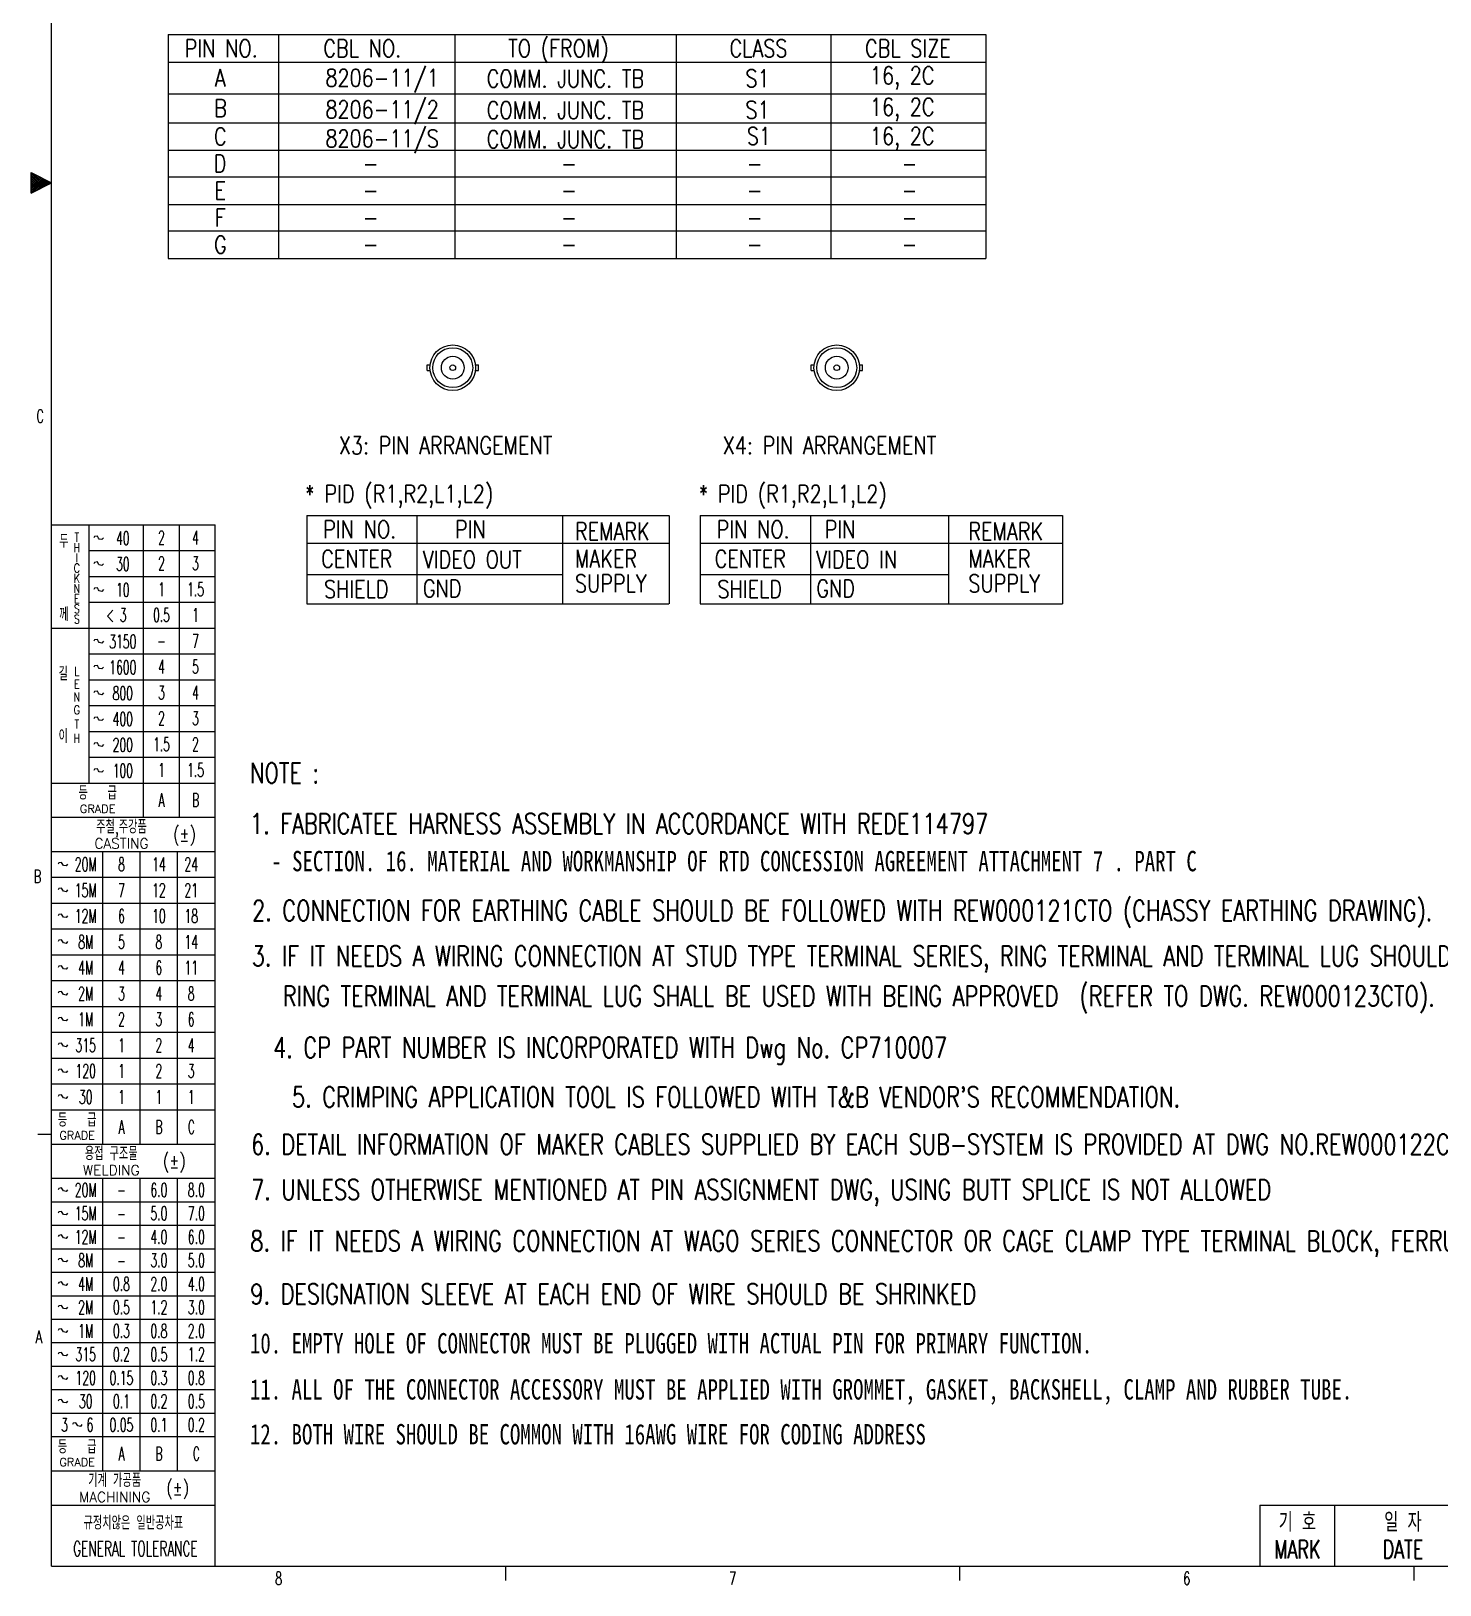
# Model space of a CAD drawing. Extents: x 260 to 819, y -886 to -454.
# Drawn here: x 270 to 476.9, y -875.6 to -647.4 of the extents above; entities that cross this region are included whole.
import ezdxf
from ezdxf.enums import TextEntityAlignment as Align

# ---------------------------------------------------------------- set-up
doc = ezdxf.new("R2010")
doc.units = 0
doc.header["$LTSCALE"] = 150
doc.header["$MEASUREMENT"] = 0
doc.linetypes.add('DASHED', pattern=[0.75, 0.5, -0.25])
doc.layers.get('0').update_dxf_attribs({"color": 6, "linetype": 'CONTINUOUS'})
doc.layers.add('현배선도', color=7, linetype='CONTINUOUS')
doc.styles.add('ROMANS', font='txt', dxfattribs={"height": 0.2})
doc.styles.get("Standard").update_dxf_attribs({"font": 'romans.shx', "width": 0.8, "bigfont": 'whgtxt.shx'})

# ---------------------------------------------------------------- blocks, each defined once
blk = doc.blocks.new('*H6')
at = {"color": 2, "linetype": 'Continuous'}
for p, q in [((-534.45, 202.67), (-536.42, 204.65)), ((-534.64, 202.58), (-536.42, 204.36)), ((-534.82, 202.48), (-536.42, 204.08)), ((-535.01, 202.39), (-536.42, 203.8)), ((-535.2, 202.29), (-536.42, 203.51)), ((-535.39, 202.2), (-536.42, 203.23)), ((-534.26, 202.77), (-536, 204.51)), ((-534.07, 202.86), (-535.43, 204.22)), ((-533.88, 202.96), (-534.86, 203.94)), ((-533.69, 203.05), (-534.29, 203.65)), ((-533.51, 203.15), (-533.72, 203.36)), ((-535.58, 202.11), (-536.42, 202.95)), ((-535.77, 202.01), (-536.42, 202.67)), ((-535.95, 201.92), (-536.42, 202.38)), ((-536.14, 201.82), (-536.42, 202.1)), ((-536.33, 201.73), (-536.42, 201.82))]:
    blk.add_line(p, q, dxfattribs=at)
blk = doc.blocks.new('*H7')
at = {"color": 2, "linetype": 'Continuous'}
for p, q in [((-536.36, 204.69), (-536.42, 204.63)), ((-536.17, 204.6), (-536.42, 204.35)), ((-535.98, 204.5), (-536.42, 204.06)), ((-535.79, 204.41), (-536.42, 203.78)), ((-535.61, 204.31), (-536.42, 203.5)), ((-535.42, 204.22), (-536.42, 203.21)), ((-535.23, 204.12), (-536.42, 202.93)), ((-535.04, 204.03), (-536.42, 202.65)), ((-534.85, 203.93), (-536.42, 202.37)), ((-534.67, 203.84), (-536.42, 202.08)), ((-534.48, 203.74), (-536.42, 201.8)), ((-534.29, 203.65), (-536.09, 201.85)), ((-534.1, 203.55), (-535.52, 202.13)), ((-533.91, 203.46), (-534.95, 202.42)), ((-533.72, 203.36), (-534.38, 202.71)), ((-533.54, 203.27), (-533.81, 202.99))]:
    blk.add_line(p, q, dxfattribs=at)
blk = doc.blocks.new('ansi-c')
at = {"color": 5, "linetype": 'Continuous'}
for p, q in [((-56.4, 358.06), (-56.4, 764.46)), ((-56.4, 511.06), (-32.4, 511.06)), ((-32.4, 358.06), (-32.4, 511.06)), ((-56.4, 463.06), (-32.4, 463.06)), ((-56.4, 415.06), (-32.4, 415.06)), ((-56.4, 367.06), (-32.4, 367.06)), ((121, 367.06), (283.5, 367.06)), ((-56.4, 358.06), (477, 358.06))]:
    blk.add_line(p, q, dxfattribs=at)
at = {"color": 2, "linetype": 'Continuous'}
for p, q in [((-59.42, 562.78), (-56.4, 561.26)), ((-59.42, 559.74), (-59.42, 562.78)), ((-59.42, 559.74), (-56.4, 561.26))]:
    blk.add_line(p, q, dxfattribs=at)
at = {"color": 210, "linetype": 'Continuous'}
for p, q in [((-58.45, 561.26), (-56.4, 561.26)), ((-50.9, 473.11), (-50.9, 511.06)), ((-42.9, 468.09), (-42.9, 511.06)), ((-37.65, 468.09), (-37.65, 511.06)), ((-50.9, 507.27), (-32.4, 507.27)), ((-50.9, 503.47), (-32.4, 503.47)), ((-50.9, 499.68), (-32.4, 499.68)), ((-56.4, 495.88), (-32.4, 495.88)), ((-50.9, 492.09), (-32.4, 492.09)), ((-50.9, 488.29), (-32.4, 488.29)), ((-50.9, 484.5), (-32.4, 484.5)), ((-50.9, 480.7), (-32.4, 480.7)), ((-50.9, 476.91), (-32.4, 476.91)), ((-56.4, 473.11), (-32.4, 473.11)), ((-56.4, 468.09), (-32.4, 468.09)), ((-48.9, 420.09), (-48.9, 463.06)), ((-43.4, 420.09), (-43.4, 463.06)), ((-37.9, 420.09), (-37.9, 463.06)), ((-56.4, 459.27), (-32.4, 459.27)), ((-56.4, 455.47), (-32.4, 455.47)), ((-56.4, 451.68), (-32.4, 451.68)), ((-56.4, 447.88), (-32.4, 447.88)), ((-56.4, 444.09), (-32.4, 444.09)), ((-56.4, 440.29), (-32.4, 440.29)), ((-56.4, 436.5), (-32.4, 436.5)), ((-56.4, 432.7), (-32.4, 432.7)), ((-56.4, 428.91), (-32.4, 428.91)), ((-56.4, 425.11), (-32.4, 425.11)), ((-58.45, 421.56), (-56.4, 421.56)), ((-56.4, 420.09), (-32.4, 420.09)), ((-48.9, 372.09), (-48.9, 415.06)), ((-43.4, 372.09), (-43.4, 415.06)), ((-37.9, 372.09), (-37.9, 415.06)), ((-56.4, 411.61), (-32.4, 411.61)), ((-56.4, 408.16), (-32.4, 408.16)), ((-56.4, 404.71), (-32.4, 404.71)), ((-56.4, 401.26), (-32.4, 401.26)), ((-56.4, 397.81), (-32.4, 397.81)), ((-56.4, 394.36), (-32.4, 394.36)), ((-56.4, 390.91), (-32.4, 390.91)), ((-56.4, 387.46), (-32.4, 387.46)), ((-56.4, 384.01), (-32.4, 384.01)), ((-56.4, 380.56), (-32.4, 380.56)), ((-56.4, 377.11), (-32.4, 377.11)), ((-56.4, 372.09), (-32.4, 372.09)), ((132, 358.06), (132, 367.06)), ((10.28, 355.96), (10.28, 358.06)), ((76.95, 355.96), (76.95, 358.06)), ((143.63, 355.96), (143.63, 358.06))]:
    blk.add_line(p, q, dxfattribs=at)
at = {"color": 5, "linetype": 'DASHED'}
blk.add_line((121, 367.06), (121, 358.06), dxfattribs=at)
at = {"color": 130, "linetype": 'Continuous'}
for points in [[(-48.8, 509.12), (-49.02, 508.86), (-49.41, 508.93), (-49.5, 509.08), (-49.5, 509.08), (-49.69, 509.37), (-50.1, 509.31), (-50.2, 509.12)], [(-48.8, 505.32), (-49.02, 505.06), (-49.41, 505.14), (-49.5, 505.28), (-49.5, 505.28), (-49.69, 505.58), (-50.1, 505.52), (-50.2, 505.32)], [(-48.8, 501.53), (-49.02, 501.27), (-49.41, 501.34), (-49.5, 501.49), (-49.5, 501.49), (-49.69, 501.78), (-50.1, 501.72), (-50.2, 501.53)], [(-48.8, 493.94), (-49.02, 493.68), (-49.41, 493.75), (-49.5, 493.9), (-49.5, 493.9), (-49.69, 494.19), (-50.1, 494.13), (-50.2, 493.94)], [(-48.8, 490.14), (-49.02, 489.88), (-49.41, 489.96), (-49.5, 490.1), (-49.5, 490.1), (-49.69, 490.4), (-50.1, 490.34), (-50.2, 490.14)], [(-48.8, 486.35), (-49.02, 486.09), (-49.41, 486.16), (-49.5, 486.31), (-49.5, 486.31), (-49.69, 486.6), (-50.1, 486.54), (-50.2, 486.35)], [(-48.8, 482.55), (-49.02, 482.29), (-49.41, 482.37), (-49.5, 482.51), (-49.5, 482.51), (-49.69, 482.81), (-50.1, 482.75), (-50.2, 482.55)], [(-48.8, 478.76), (-49.02, 478.5), (-49.41, 478.57), (-49.5, 478.72), (-49.5, 478.72), (-49.69, 479.01), (-50.1, 478.95), (-50.2, 478.76)], [(-48.8, 474.96), (-49.02, 474.7), (-49.41, 474.78), (-49.5, 474.92), (-49.5, 474.92), (-49.69, 475.22), (-50.1, 475.16), (-50.2, 474.96)], [(-54.05, 461.21), (-54.27, 460.95), (-54.66, 461.02), (-54.75, 461.17), (-54.75, 461.17), (-54.94, 461.46), (-55.35, 461.4), (-55.45, 461.21)], [(-54.05, 457.41), (-54.27, 457.15), (-54.66, 457.22), (-54.75, 457.37), (-54.75, 457.37), (-54.94, 457.66), (-55.35, 457.61), (-55.45, 457.41)], [(-54.05, 453.62), (-54.27, 453.36), (-54.66, 453.43), (-54.75, 453.58), (-54.75, 453.58), (-54.94, 453.87), (-55.35, 453.81), (-55.45, 453.62)], [(-54.05, 449.82), (-54.27, 449.56), (-54.66, 449.63), (-54.75, 449.78), (-54.75, 449.78), (-54.94, 450.07), (-55.35, 450.02), (-55.45, 449.82)], [(-54.05, 446.03), (-54.27, 445.77), (-54.66, 445.84), (-54.75, 445.99), (-54.75, 445.99), (-54.94, 446.28), (-55.35, 446.22), (-55.45, 446.03)], [(-54.05, 442.23), (-54.27, 441.97), (-54.66, 442.04), (-54.75, 442.19), (-54.75, 442.19), (-54.94, 442.48), (-55.35, 442.43), (-55.45, 442.23)], [(-54.05, 438.44), (-54.27, 438.18), (-54.66, 438.25), (-54.75, 438.4), (-54.75, 438.4), (-54.94, 438.69), (-55.35, 438.63), (-55.45, 438.44)], [(-54.05, 434.64), (-54.27, 434.38), (-54.66, 434.45), (-54.75, 434.6), (-54.75, 434.6), (-54.94, 434.89), (-55.35, 434.84), (-55.45, 434.64)], [(-54.05, 430.85), (-54.27, 430.59), (-54.66, 430.66), (-54.75, 430.81), (-54.75, 430.81), (-54.94, 431.1), (-55.35, 431.04), (-55.45, 430.85)], [(-54.05, 427.05), (-54.27, 426.79), (-54.66, 426.86), (-54.75, 427.01), (-54.75, 427.01), (-54.94, 427.3), (-55.35, 427.25), (-55.45, 427.05)], [(-54.05, 413.38), (-54.27, 413.12), (-54.66, 413.19), (-54.75, 413.34), (-54.75, 413.34), (-54.94, 413.63), (-55.35, 413.57), (-55.45, 413.38)], [(-54.05, 409.93), (-54.27, 409.67), (-54.66, 409.74), (-54.75, 409.89), (-54.75, 409.89), (-54.94, 410.18), (-55.35, 410.12), (-55.45, 409.93)], [(-54.05, 406.48), (-54.27, 406.22), (-54.66, 406.29), (-54.75, 406.44), (-54.75, 406.44), (-54.94, 406.73), (-55.35, 406.67), (-55.45, 406.48)], [(-54.05, 403.03), (-54.27, 402.77), (-54.66, 402.84), (-54.75, 402.99), (-54.75, 402.99), (-54.94, 403.28), (-55.35, 403.22), (-55.45, 403.03)], [(-54.05, 399.58), (-54.27, 399.32), (-54.66, 399.39), (-54.75, 399.54), (-54.75, 399.54), (-54.94, 399.83), (-55.35, 399.77), (-55.45, 399.58)], [(-54.05, 396.13), (-54.27, 395.87), (-54.66, 395.94), (-54.75, 396.09), (-54.75, 396.09), (-54.94, 396.38), (-55.35, 396.32), (-55.45, 396.13)], [(-54.05, 392.68), (-54.27, 392.42), (-54.66, 392.49), (-54.75, 392.64), (-54.75, 392.64), (-54.94, 392.93), (-55.35, 392.87), (-55.45, 392.68)], [(-54.05, 389.23), (-54.27, 388.97), (-54.66, 389.04), (-54.75, 389.19), (-54.75, 389.19), (-54.94, 389.48), (-55.35, 389.42), (-55.45, 389.23)], [(-54.05, 385.78), (-54.27, 385.52), (-54.66, 385.59), (-54.75, 385.74), (-54.75, 385.74), (-54.94, 386.03), (-55.35, 385.97), (-55.45, 385.78)], [(-54.05, 382.33), (-54.27, 382.07), (-54.66, 382.14), (-54.75, 382.29), (-54.75, 382.29), (-54.94, 382.58), (-55.35, 382.52), (-55.45, 382.33)], [(-51.95, 378.88), (-52.17, 378.62), (-52.56, 378.69), (-52.65, 378.84), (-52.65, 378.84), (-52.84, 379.13), (-53.25, 379.07), (-53.35, 378.88)]]:
    blk.add_lwpolyline(points, dxfattribs=at)
at = {"color": 7, "linetype": 'Continuous'}
for name in ['*H7', '*H6']:
    blk.add_blockref(name, (477, 358.06), dxfattribs=at)
at = {"color": 130, "linetype": 'Continuous'}
for s, height, width, p in [('C', 1.9, 0.655684, (-58.09, 527)), ('두', 2, 0.65, (-54.6, 508.66)), ('T', 1.3, 0.797385, (-52.7, 509.19)), ('40', 2, 0.582, (-45.95, 509.08)), ('2', 2, 0.582, (-40.27, 509.17)), ('4', 2, 0.582, (-35.27, 509.17)), ('H', 1.3, 0.797385, (-52.7, 507.69)), ('I', 1.3, 0.797385, (-52.7, 506.19)), ('C', 1.3, 0.797385, (-52.7, 504.69)), ('30', 2, 0.582, (-45.95, 505.28)), ('2', 2, 0.582, (-40.27, 505.37)), ('3', 2, 0.582, (-35.27, 505.37)), ('N', 1.3, 0.797385, (-52.7, 501.69)), ('K', 1.3, 0.797385, (-52.7, 503.19)), ('10', 2, 0.582, (-45.95, 501.49)), ('1', 2, 0.582, (-40.27, 501.58)), ('1.5', 2, 0.582, (-35.27, 501.58)), ('E', 1.3, 0.797385, (-52.7, 500.19)), ('께', 2, 0.65, (-54.6, 497.89)), ('S', 1.3, 0.797385, (-52.7, 498.69)), ('S', 1.3, 0.797385, (-52.7, 497.19)), ('< 3', 2, 0.582, (-46.9, 497.78)), ('0.5', 2, 0.582, (-40.27, 497.78)), ('1', 2, 0.582, (-35.27, 497.78)), ('3150', 2, 0.582, (-45.95, 493.9)), ('-', 2, 0.582, (-40.27, 493.99)), ('7', 2, 0.582, (-35.27, 493.99)), ('1600', 2, 0.582, (-45.95, 490.1)), ('4', 2, 0.582, (-40.27, 490.19)), ('5', 2, 0.582, (-35.27, 490.19)), ('길', 2, 0.65, (-54.7, 489.19)), ('L', 1.3, 0.797385, (-52.7, 489.52)), ('N', 1.3, 0.797385, (-52.7, 485.74)), ('E', 1.3, 0.797385, (-52.7, 487.63)), ('800', 2, 0.582, (-45.95, 486.31)), ('3', 2, 0.582, (-40.27, 486.4)), ('4', 2, 0.582, (-35.27, 486.4)), ('G', 1.3, 0.797385, (-52.7, 483.86)), ('T', 1.3, 0.797385, (-52.7, 481.77)), ('400', 2, 0.582, (-45.95, 482.51)), ('2', 2, 0.582, (-40.27, 482.6)), ('3', 2, 0.582, (-35.27, 482.6)), ('이', 2, 0.65, (-54.7, 480.01)), ('H', 1.3, 0.797385, (-52.7, 479.68)), ('200', 2, 0.582, (-45.95, 478.72)), ('1.5', 2, 0.582, (-40.27, 478.81)), ('2', 2, 0.582, (-35.27, 478.81)), ('100', 2, 0.582, (-45.95, 474.92)), ('1', 2, 0.582, (-40.27, 475.01)), ('1.5', 2, 0.582, (-35.27, 475.01)), ('등   급', 2, 0.65, (-49.65, 471.68)), ('A', 2, 0.582, (-40.27, 470.6)), ('B', 2, 0.582, (-35.27, 470.6)), ('GRADE', 1.2, 1.015333, (-49.65, 469.32)), ('주철,주강품', 2, 0.65, (-46.15, 466.71)), ('(±)', 2, 0.782, (-36.9, 465.58)), ('CASTING', 1.5, 0.982, (-46.15, 464.24)), ('20M', 2, 0.582, (-51.4, 461.17)), ('8', 2, 0.582, (-46.15, 461.17)), ('14', 2, 0.582, (-40.65, 461.17)), ('24', 2, 0.582, (-35.9, 461.17)), ('B', 1.9, 0.655684, (-58.49, 459.39)), ('15M', 2, 0.582, (-51.4, 457.37)), ('7', 2, 0.582, (-46.15, 457.37)), ('12', 2, 0.582, (-40.65, 457.37)), ('21', 2, 0.582, (-35.9, 457.37)), ('12M', 2, 0.582, (-51.4, 453.58)), ('6', 2, 0.582, (-46.15, 453.58)), ('10', 2, 0.582, (-40.65, 453.58)), ('18', 2, 0.582, (-35.9, 453.58)), ('8M', 2, 0.582, (-51.4, 449.78)), ('5', 2, 0.582, (-46.15, 449.78)), ('8', 2, 0.582, (-40.65, 449.78)), ('14', 2, 0.582, (-35.9, 449.78)), ('4M', 2, 0.582, (-51.4, 445.99)), ('4', 2, 0.582, (-46.15, 445.99)), ('6', 2, 0.582, (-40.65, 445.99)), ('11', 2, 0.582, (-35.9, 445.99)), ('2M', 2, 0.582, (-51.4, 442.19)), ('3', 2, 0.582, (-46.15, 442.19)), ('4', 2, 0.582, (-40.65, 442.19)), ('8', 2, 0.582, (-35.9, 442.19)), ('1M', 2, 0.582, (-51.4, 438.4)), ('2', 2, 0.582, (-46.15, 438.4)), ('3', 2, 0.582, (-40.65, 438.4)), ('6', 2, 0.582, (-35.9, 438.4)), ('315', 2, 0.582, (-51.4, 434.6)), ('1', 2, 0.582, (-46.15, 434.6)), ('2', 2, 0.582, (-40.65, 434.6)), ('4', 2, 0.582, (-35.9, 434.6)), ('120', 2, 0.582, (-51.4, 430.81)), ('1', 2, 0.582, (-46.15, 430.81)), ('2', 2, 0.582, (-40.65, 430.81)), ('3', 2, 0.582, (-35.9, 430.81)), ('30', 2, 0.582, (-51.4, 427.01)), ('1', 2, 0.582, (-46.15, 427.01)), ('1', 2, 0.582, (-40.65, 427.01)), ('1', 2, 0.582, (-35.9, 427.01)), ('등   급', 2, 0.65, (-52.65, 423.64)), ('A', 2, 0.582, (-46.15, 422.6)), ('B', 2, 0.582, (-40.65, 422.6)), ('C', 2, 0.582, (-35.9, 422.6)), ('GRADE', 1.2, 1.015333, (-52.65, 421.36)), ('용접 구조물', 2, 0.65, (-47.65, 418.71)), ('(±)', 2, 0.782, (-38.4, 417.58)), ('WELDING', 1.5, 0.982, (-47.65, 416.24)), ('20M', 2, 0.582, (-51.4, 413.34)), ('-', 2, 0.582, (-46.15, 413.34)), ('6.0', 2, 0.582, (-40.65, 413.34)), ('8.0', 2, 0.582, (-35.15, 413.34)), ('15M', 2, 0.582, (-51.4, 409.89)), ('5.0', 2, 0.582, (-40.65, 409.89)), ('7.0', 2, 0.582, (-35.15, 409.89)), ('-', 2, 0.582, (-46.15, 409.89)), ('12M', 2, 0.582, (-51.4, 406.44)), ('-', 2, 0.582, (-46.15, 406.44)), ('4.0', 2, 0.582, (-40.65, 406.44)), ('6.0', 2, 0.582, (-35.15, 406.44)), ('8M', 2, 0.582, (-51.4, 402.99)), ('3.0', 2, 0.582, (-40.65, 402.99)), ('5.0', 2, 0.582, (-35.15, 402.99)), ('-', 2, 0.582, (-46.15, 402.99)), ('4M', 2, 0.582, (-51.4, 399.54)), ('0.8', 2, 0.582, (-46.15, 399.54)), ('2.0', 2, 0.582, (-40.65, 399.54)), ('4.0', 2, 0.582, (-35.15, 399.54)), ('2M', 2, 0.582, (-51.4, 396.09)), ('0.5', 2, 0.582, (-46.15, 396.09)), ('1.2', 2, 0.582, (-40.65, 396.09)), ('3.0', 2, 0.582, (-35.15, 396.09)), ('A', 1.9, 0.655684, (-58.29, 391.77)), ('1M', 2, 0.582, (-51.4, 392.64)), ('0.3', 2, 0.582, (-46.15, 392.64)), ('0.8', 2, 0.582, (-40.65, 392.64)), ('2.0', 2, 0.582, (-35.15, 392.64)), ('315', 2, 0.582, (-51.4, 389.19)), ('0.2', 2, 0.582, (-46.15, 389.19)), ('0.5', 2, 0.582, (-40.65, 389.19)), ('1.2', 2, 0.582, (-35.15, 389.19)), ('120', 2, 0.582, (-51.4, 385.74)), ('0.15', 2, 0.582, (-46.15, 385.74)), ('0.3', 2, 0.582, (-40.65, 385.74)), ('0.8', 2, 0.582, (-35.15, 385.74)), ('30', 2, 0.582, (-51.4, 382.29)), ('0.1', 2, 0.582, (-46.15, 382.29)), ('0.2', 2, 0.582, (-40.65, 382.29)), ('0.5', 2, 0.582, (-35.15, 382.29)), ('3', 2, 0.582, (-54.52, 378.84)), ('6', 2, 0.582, (-50.77, 378.84)), ('0.05', 2, 0.582, (-46.15, 378.84)), ('0.1', 2, 0.582, (-40.65, 378.84)), ('0.2', 2, 0.582, (-35.15, 378.84)), ('등   급', 2, 0.65, (-52.65, 375.64)), ('A', 2, 0.582, (-46.15, 374.6)), ('B', 2, 0.582, (-40.65, 374.6)), ('C', 2, 0.582, (-35.15, 374.6)), ('GRADE', 1.2, 1.015333, (-52.65, 373.36)), ('기계 가공품', 2, 0.65, (-47.15, 370.71)), ('(±)', 2, 0.782, (-37.9, 369.58)), ('MACHINING', 1.5, 0.982, (-47.15, 368.24)), ('규정치않은 일반공차표', 2, 0.65, (-44.4, 364.46)), ('기 호', 2.8, 0.7, (126.5, 364.56)), ('일 자', 2.8, 0.7, (142, 364.56)), ('GENERAL TOLERANCE', 2.2, 0.591091, (-44.1, 360.66)), ('MARK', 2.7, 0.700519, (126.5, 360.56)), ('DATE', 2.7, 0.700519, (142, 360.56)), ('8', 1.9, 0.655684, (-23.08, 356.28)), ('7', 1.9, 0.655684, (43.6, 356.28)), ('6', 1.9, 0.655684, (110.27, 356.28))]:
    blk.add_text(s, height=height, dxfattribs=dict(at, width=width)).set_placement(p, align=Align.MIDDLE_CENTER)

msp = doc.modelspace()

# ---------------------------------------------------------------- linework, layer by layer
at = {"color": 0}
msp.add_line((306.36, -647.92), (306.36, -680.8), dxfattribs=at)
at = {"color": 7, "linetype": 'Continuous'}
for p, q in [((328.18, -696.43), (328.63, -696.43)), ((328.18, -697.26), (328.18, -696.43)), ((328.18, -697.26), (328.63, -697.26)), ((335.28, -696.43), (335.72, -696.43)), ((335.28, -697.26), (335.72, -697.26)), ((335.72, -697.26), (335.72, -696.43)), ((384.56, -696.43), (385, -696.43)), ((384.56, -697.26), (384.56, -696.43)), ((384.56, -697.26), (385, -697.26)), ((391.65, -696.43), (392.1, -696.43)), ((391.65, -697.26), (392.1, -697.26)), ((392.1, -697.26), (392.1, -696.43))]:
    msp.add_line(p, q, dxfattribs=at)
for centre, radius in [((331.95, -696.84), 3.35), ((388.33, -696.84), 3.35), ((331.95, -696.84), 2.93), ((331.95, -696.84), 1.67), ((388.33, -696.84), 2.93), ((388.33, -696.84), 1.67), ((331.95, -696.84), 0.419), ((388.33, -696.84), 0.419)]:
    msp.add_circle(centre, radius, dxfattribs=at)
at = {"layer": '현배선도', "color": 0}
for p, q in [((290.19, -647.92), (290.19, -651.96)), ((290.19, -647.92), (364.74, -647.92)), ((306.36, -647.92), (306.36, -651.96)), ((332.27, -647.92), (332.27, -651.96)), ((364.74, -647.92), (387.48, -647.92)), ((364.74, -647.92), (364.74, -651.96)), ((387.48, -647.92), (410.21, -647.92)), ((387.48, -647.92), (387.48, -651.96)), ((410.21, -647.92), (410.21, -651.96)), ((290.19, -651.96), (306.36, -651.96)), ((290.19, -651.96), (290.19, -656.59)), ((306.36, -651.96), (306.36, -656.59)), ((306.36, -651.96), (364.74, -651.96)), ((332.27, -651.96), (332.27, -656.59)), ((364.74, -651.96), (387.48, -651.96)), ((364.74, -651.96), (364.74, -656.59)), ((387.48, -651.96), (410.21, -651.96)), ((387.48, -651.96), (387.48, -656.59)), ((410.21, -651.96), (410.21, -656.59)), ((290.19, -656.59), (306.36, -656.59)), ((290.19, -656.59), (290.19, -660.86)), ((306.36, -656.59), (306.36, -660.86)), ((306.36, -656.59), (364.74, -656.59)), ((332.27, -656.59), (332.27, -660.86)), ((364.74, -656.59), (387.48, -656.59)), ((364.74, -656.59), (364.74, -660.86)), ((387.48, -656.59), (410.21, -656.59)), ((387.48, -656.59), (387.48, -660.86)), ((410.21, -656.59), (410.21, -660.86)), ((290.19, -660.86), (306.36, -660.86)), ((290.19, -660.86), (290.19, -664.9)), ((306.36, -660.86), (306.36, -664.9)), ((306.36, -660.86), (364.74, -660.86)), ((332.27, -660.86), (332.27, -664.9)), ((364.74, -660.86), (387.48, -660.86)), ((364.74, -660.86), (364.74, -664.9)), ((387.48, -660.86), (410.21, -660.86)), ((387.48, -660.86), (387.48, -664.9)), ((410.21, -660.86), (410.21, -664.9)), ((290.19, -664.9), (306.36, -664.9)), ((290.19, -664.9), (290.19, -668.81)), ((306.36, -664.9), (306.36, -668.81)), ((306.36, -664.9), (364.74, -664.9)), ((332.27, -664.9), (332.27, -668.81)), ((364.74, -664.9), (387.48, -664.9)), ((364.74, -664.9), (364.74, -668.81)), ((387.48, -664.9), (410.21, -664.9)), ((387.48, -664.9), (387.48, -668.81)), ((410.21, -664.9), (410.21, -668.81)), ((290.19, -668.81), (306.36, -668.81)), ((290.19, -668.81), (290.19, -672.85)), ((306.36, -668.81), (306.36, -672.85)), ((306.36, -668.81), (364.74, -668.81)), ((332.27, -668.81), (332.27, -672.85)), ((364.74, -668.81), (387.48, -668.81)), ((364.74, -668.81), (364.74, -672.85)), ((387.48, -668.81), (410.21, -668.81)), ((387.48, -668.81), (387.48, -672.85)), ((410.21, -668.81), (410.21, -672.85)), ((290.19, -672.85), (306.36, -672.85)), ((290.19, -672.85), (290.19, -676.75)), ((306.36, -672.85), (306.36, -676.75)), ((306.36, -672.85), (364.74, -672.85)), ((332.27, -672.85), (332.27, -676.75)), ((364.74, -672.85), (387.48, -672.85)), ((364.74, -672.85), (364.74, -676.75)), ((387.48, -672.85), (410.21, -672.85)), ((387.48, -672.85), (387.48, -676.75)), ((410.21, -672.85), (410.21, -676.75)), ((290.19, -676.75), (306.36, -676.75)), ((290.19, -676.75), (290.19, -680.8)), ((306.36, -676.75), (306.36, -680.8)), ((306.36, -676.75), (364.74, -676.75)), ((332.27, -676.75), (332.27, -680.8)), ((364.74, -676.75), (387.48, -676.75)), ((364.74, -676.75), (364.74, -680.8)), ((387.48, -676.75), (410.21, -676.75)), ((387.48, -676.75), (387.48, -680.8)), ((410.21, -676.75), (410.21, -680.8)), ((290.19, -680.8), (306.36, -680.8)), ((306.36, -680.8), (364.74, -680.8)), ((364.74, -680.8), (387.48, -680.8)), ((387.48, -680.8), (410.21, -680.8)), ((310.53, -718.56), (310.53, -722.6)), ((310.53, -718.56), (363.69, -718.56)), ((326.69, -718.56), (326.69, -722.6)), ((348.08, -718.56), (348.08, -731.51)), ((363.73, -718.56), (363.73, -731.51)), ((368.3, -718.56), (368.3, -722.6)), ((368.3, -718.56), (421.46, -718.56)), ((384.46, -718.56), (384.46, -722.6)), ((404.76, -718.56), (404.76, -731.51)), ((421.5, -718.56), (421.5, -731.51)), ((310.53, -722.6), (326.69, -722.6)), ((310.53, -722.6), (310.53, -727.23)), ((326.69, -722.6), (363.69, -722.6)), ((326.69, -722.6), (326.69, -727.23)), ((368.3, -722.6), (384.46, -722.6)), ((368.3, -722.6), (368.3, -727.23)), ((384.46, -722.6), (415.46, -722.6)), ((384.46, -722.6), (384.46, -727.23)), ((384.46, -722.6), (421.46, -722.6)), ((310.53, -727.23), (326.69, -727.23)), ((310.53, -727.23), (310.53, -731.51)), ((326.69, -727.23), (348.08, -727.23)), ((326.69, -727.23), (326.69, -731.51)), ((368.3, -727.23), (384.46, -727.23)), ((368.3, -727.23), (368.3, -731.51)), ((384.46, -727.23), (404.76, -727.23)), ((384.46, -727.23), (384.46, -731.51)), ((310.53, -731.51), (326.69, -731.51)), ((326.69, -731.51), (363.69, -731.51)), ((368.3, -731.51), (384.46, -731.51)), ((384.46, -731.51), (421.46, -731.51))]:
    msp.add_line(p, q, dxfattribs=at)

# ---------------------------------------------------------------- block references
at = {"linetype": 'DASHED'}
msp.add_blockref('ansi-c', (329.46, -1230.96), dxfattribs=at)
msp.add_blockref('ansi-c', (329.46, -1230.96), dxfattribs=at)

# ---------------------------------------------------------------- texts
at = {"color": 7, "width": 0.75}
for s, p in [('NOTE : ', (302.18, -756.37)), ('1. FABRICATEE HARNESS ASSEMBLY IN ACCORDANCE WITH REDE114797', (302.18, -763.81)), ('2. CONNECTION FOR EARTHING CABLE SHOULD BE FOLLOWED WITH REW000121CTO (CHASSY EARTHING DRAWING).', (302.49, -776.57)), ('3. IF IT NEEDS A WIRING CONNECTION AT STUD TYPE TERMINAL SERIES, RING TERMINAL AND TERMINAL LUG SHOULD BE USED.', (302.44, -783.26)), ('RING TERMINAL AND TERMINAL LUG SHALL BE USED WITH BEING APPROVED  (REFER TO DWG. REW000123CTO).', (306.99, -789.14)), ('6. DETAIL INFORMATION OF MAKER CABLES SUPPLIED BY EACH SUB-SYSTEM IS PROVIDED AT DWG NO.REW000122CTO', (302.35, -810.92)), ('7. UNLESS OTHERWISE MENTIONED AT PIN ASSIGNMENT DWG, USING BUTT SPLICE IS NOT ALLOWED ', (302.35, -817.57)), ('8. IF IT NEEDS A WIRING CONNECTION AT WAGO SERIES CONNECTOR OR CAGE CLAMP TYPE TERMINAL BLOCK, FERRULES SHOULD BE USED.', (302.23, -825.1)), ('9. DESIGNATION SLEEVE AT EACH END OF WIRE SHOULD BE SHRINKED', (302.23, -832.89))]:
    msp.add_text(s, height=3, dxfattribs=at).set_placement(p, align=Align.MIDDLE_LEFT)
at = {"color": 255, "linetype": 'Continuous', "width": 0.75}
for s, p in [('4. CP PART NUMBER IS INCORPORATED WITH Dwg No. CP710007', (355.05, -796.69)), ("5. CRIMPING APPLICATION TOOL IS FOLLOWED WITH T&B VENDOR'S RECOMMENDATION.", (373.54, -803.96))]:
    msp.add_text(s, height=3, dxfattribs=at).set_placement(p, align=Align.MIDDLE_CENTER)
at = {"layer": '현배선도', "color": 0, "width": 0.8}
for s, height, p in [('TO (FROM)', 2.583, (340.08, -651.22)), ('PIN NO.', 2.583, (292.6, -651.22)), ('CBL NO.', 2.583, (312.96, -651.22)), ('CLASS', 2.583, (372.59, -651.22)), ('CBL SIZE', 2.583, (392.49, -651.22)), ('8206-11/1', 2.583, (313.26, -655.56)), ('16, 2C', 2.583, (393.21, -655.2)), ('A', 2.58, (297.02, -655.56)), ('COMM. JUNC. TB', 2.5833, (336.93, -655.67)), ('S1', 2.583, (374.93, -655.63)), ('8206-11/2', 2.583, (313.26, -660.19)), ('16, 2C', 2.583, (393.21, -659.83)), ('B', 2.58, (296.92, -660.01)), ('COMM. JUNC. TB', 2.5833, (336.93, -660.3)), ('S1', 2.583, (374.93, -660.26)), ('C', 2.58, (296.89, -664.17)), ('8206-11/S', 2.583, (313.26, -664.46)), ('S1', 2.583, (375.14, -664.1)), ('16, 2C', 2.583, (393.21, -664.1)), ('COMM. JUNC. TB', 2.5833, (336.93, -664.57)), ('D', 2.58, (296.86, -668.14)), ('-', 2.58, (318.75, -668.14)), ('-', 2.58, (347.88, -668.14)), ('-', 2.58, (375.14, -668.14)), ('-', 2.58, (397.87, -668.14)), ('E', 2.58, (296.98, -672.12)), ('-', 2.58, (318.75, -672.05)), ('-', 2.58, (347.88, -672.05)), ('-', 2.58, (375.14, -672.05)), ('-', 2.58, (397.87, -672.05)), ('F', 2.58, (297.02, -676.09)), ('-', 2.58, (318.75, -676.09)), ('-', 2.58, (347.88, -676.09)), ('-', 2.58, (375.14, -676.09)), ('-', 2.58, (397.87, -676.09)), ('G', 2.58, (296.9, -680.06)), ('-', 2.58, (318.75, -680)), ('-', 2.58, (347.88, -680)), ('-', 2.58, (375.14, -680)), ('-', 2.58, (397.87, -680)), ('PIN NO.', 2.583, (312.93, -721.87)), ('PIN', 2.583, (332.29, -721.87)), ('REMARK', 2.583, (349.89, -722.16)), ('PIN NO.', 2.583, (370.7, -721.87)), ('PIN', 2.583, (386.57, -721.87)), ('REMARK', 2.583, (407.66, -722.16)), ('CENTER', 2.583, (312.64, -726.21)), ('VIDEO OUT', 2.583, (327.57, -726.3)), ('MAKER', 2.583, (349.89, -726.2)), ('CENTER', 2.583, (370.41, -726.21)), ('VIDEO IN', 2.583, (385.34, -726.3)), ('MAKER', 2.583, (407.66, -726.2)), ('SHIELD', 2.583, (313.05, -730.66)), ('GND', 2.583, (327.57, -730.57)), ('SUPPLY', 2.583, (349.89, -729.82)), ('SHIELD', 2.583, (370.82, -730.66)), ('GND', 2.583, (385.34, -730.57)), ('SUPPLY', 2.583, (407.66, -729.82))]:
    msp.add_text(s, height=height, dxfattribs=at).set_placement(p)
at = {"layer": '현배선도', "color": 4, "width": 0.8}
for s, p in [('X3: PIN ARRANGEMENT', (315.23, -709.55)), ('X4: PIN ARRANGEMENT', (371.6, -709.55)), ('* PID (R1,R2,L1,L2)', (310.28, -716.66)), ('* PID (R1,R2,L1,L2)', (368.05, -716.66))]:
    msp.add_text(s, height=2.5833, dxfattribs=at).set_placement(p)
at = {"layer": '현배선도', "color": 0, "linetype": 'DASHED', "ltscale": 0.05, "style": 'ROMANS', "width": 0.75}
for s, p in [('   - SECTION. 16. MATERIAL AND WORKMANSHIP OF RTD CONCESSION AGREEMENT ATTACHMENT 7 . PART C ', (300.73, -769.31)), ('10. EMPTY HOLE OF CONNECTOR MUST BE PLUGGED WITH ACTUAL PIN FOR PRIMARY FUNCTION.', (302.18, -840.14)), ('11. ALL OF THE CONNECTOR ACCESSORY MUST BE APPLIED WITH GROMMET, GASKET, BACKSHELL, CLAMP AND RUBBER TUBE.', (302.18, -846.91)), ('12. BOTH WIRE SHOULD BE COMMON WITH 16AWG WIRE FOR CODING ADDRESS', (302.18, -853.5))]:
    msp.add_text(s, height=2.9925, dxfattribs=at).set_placement(p, align=Align.MIDDLE_LEFT)

doc.saveas('drawing.dxf')
